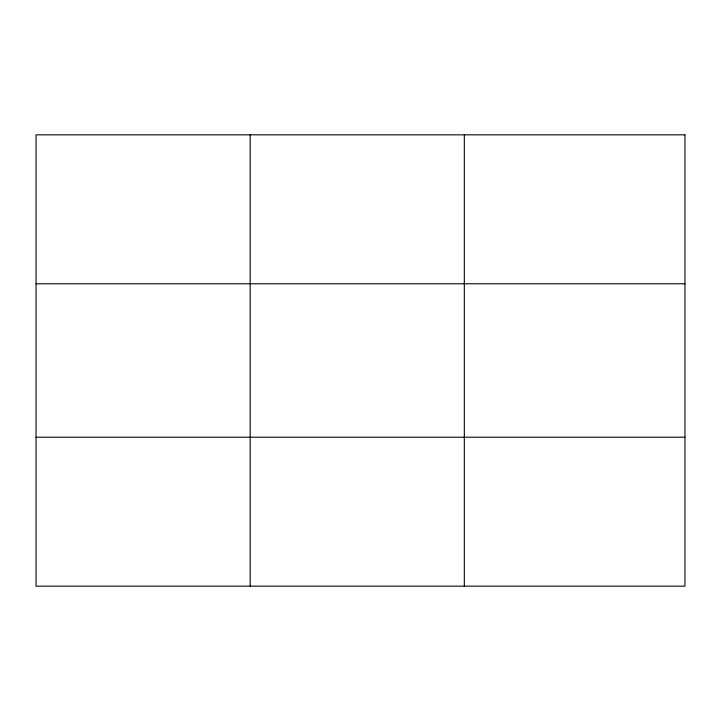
<?xml version="1.0" encoding="UTF-8"?>
<svg xmlns="http://www.w3.org/2000/svg" width="721" height="721" viewBox="0 0 721 721"><rect width="100%" height="100%" fill="white"/><g stroke="black" fill="none" stroke-linecap="round" stroke-linejoin="round"><path stroke-width="1.08" d="M250.187 134.836L250.187 586.164M464.324 134.836L464.324 586.164M36.05 283.777L684.95 283.777M36.05 437.223L684.95 437.223M684.95 134.836L684.95 586.164L36.05 586.164L36.05 134.836L684.95 134.836"/></g></svg>
